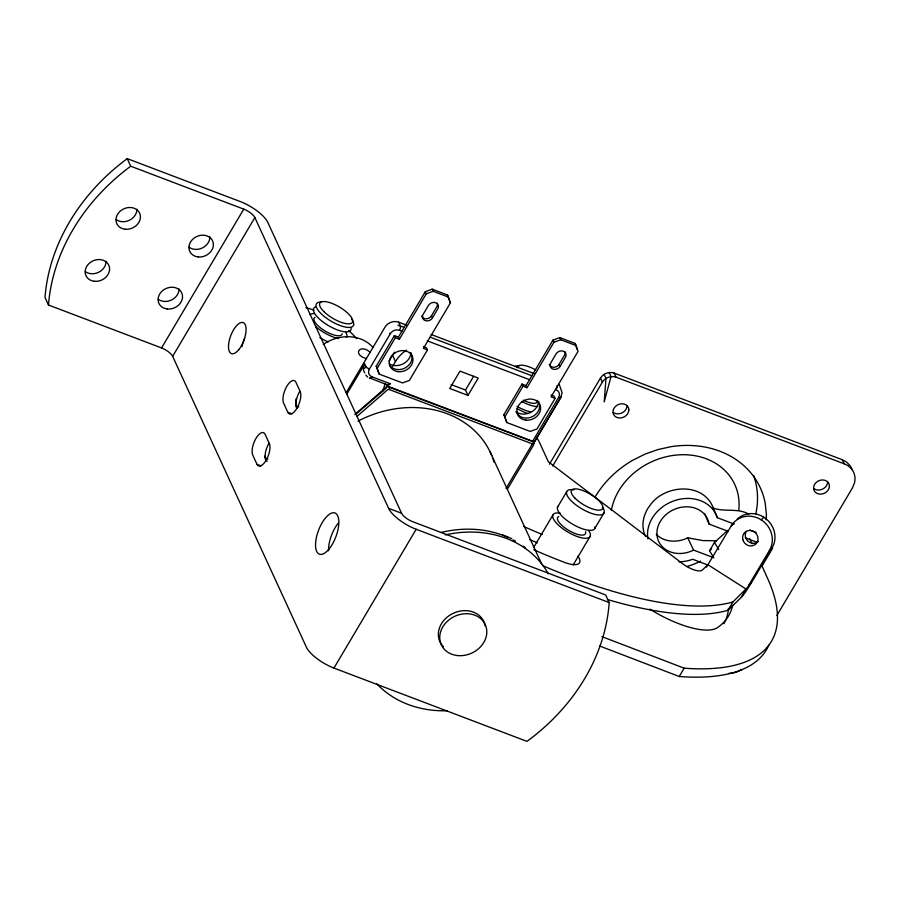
<?xml version="1.0" encoding="UTF-8"?>
<svg xmlns="http://www.w3.org/2000/svg" width="900" height="900" viewBox="0 0 900 900"><rect width="100%" height="100%" fill="white"/><g stroke="black" fill="none" stroke-linecap="round" stroke-linejoin="round"><path stroke-width="1.35" d="M534.364 443.576L534.038 442.474M766.102 519.829L766.418 514.586L765.191 503.066A93.96 78.806 -24.7 0 0 670.995 446.681L657.832 449.595L645.03 454.129L632.857 460.192A93.96 78.806 -24.7 0 0 595.226 496.789M382.601 391.522L385.256 383.524M364.714 368.494L365.692 366.221L364.669 364.005L346.77 394.234M533.644 443.093L533.903 442.069L532.665 441.236L389.543 386.887A3.442 2.88 -24.7 0 0 385.729 387.664M532.631 443.509L506.07 488.396M357.165 416.272L387.394 389.936A1.721 1.44 -24.7 0 1 389.306 389.554L389.543 386.887M533.824 442.969L560.801 397.316M161.55 347.94L243.765 209.138A10.316 3.578 30.6 0 1 254.869 217.575L388.609 508.343A25.628 8.876 30.6 0 0 416.183 529.279L609.188 602.572A196.819 165.071 -24.7 0 1 526.961 741.364L333.956 668.07A25.628 8.876 30.6 0 1 306.382 647.145L172.643 356.366A10.316 3.578 30.6 0 0 161.55 347.94L48.488 305.01L45 297.428A199.958 167.692 -24.7 0 1 127.226 158.636L240.289 201.566A25.628 8.876 30.6 0 1 267.851 222.502L401.591 513.27A10.316 3.578 30.6 0 0 412.695 521.696L605.7 594.99L609.188 602.572M172.643 356.366L254.869 217.575M346.331 392.389L384.975 327.173A10.316 8.651 -24.7 0 1 398.655 322.166L406.485 325.136M354.746 414.517L390.229 383.749L371.936 376.796A6.874 5.771 -24.7 0 1 369.394 369.034L390.353 333.641A6.874 5.771 -24.7 0 1 399.476 330.3L401.884 331.211M376.29 366.131L394.38 335.588L398.396 337.118L399.375 339.244L426.296 293.782L433.147 291.285L448.459 297.101L450.371 302.929L423.439 348.379L427.455 349.909L409.365 380.441L402.525 382.939L379.181 374.074L376.29 366.131L379.181 374.074M377.269 368.257L395.359 337.714L394.38 335.588M398.396 337.118L425.317 291.656L432.169 289.159L447.48 294.975L448.459 297.101M388.969 361.192L392.535 355.185A32.242 27.045 -24.7 0 1 394.537 352.192M392.625 366.368L395.471 361.564A32.242 27.045 -24.7 0 1 406.485 350.168M421.661 315.911A5.479 4.601 -24.7 0 0 426.173 318.791A5.479 4.601 -24.7 0 0 431.46 315.799L436.781 306.81A5.479 4.601 -24.7 0 0 437.276 303.165M432.439 317.925L437.76 308.936A5.479 4.601 -24.7 0 0 435.735 302.749A5.479 4.601 -24.7 0 0 428.456 305.404L423.135 314.392A5.479 4.601 -24.7 0 0 425.171 320.58A5.479 4.601 -24.7 0 0 432.439 317.925L431.46 315.799M467.955 395.404L449.719 388.485L460.001 371.137L478.238 378.056L467.955 395.404L465.491 390.049L473.715 376.166M333.956 668.07L416.183 529.279M503.944 414.596L522.034 384.064L526.039 385.582L527.017 387.72L553.95 342.259L560.79 339.761L576.113 345.577L578.025 351.394L551.092 396.855L555.109 398.385L537.019 428.918L530.179 431.415L506.835 422.55L503.944 414.596L506.835 422.55M504.923 416.723L523.012 386.19L522.034 384.064M526.039 385.582L552.971 340.132L559.811 337.624L575.134 343.451L576.113 345.577M549.315 364.387A5.479 4.601 -24.7 0 0 553.815 367.267A5.479 4.601 -24.7 0 0 559.114 364.275L564.435 355.286A5.479 4.601 -24.7 0 0 564.93 351.641M560.092 366.401L565.414 357.412A5.479 4.601 -24.7 0 0 563.389 351.225A5.479 4.601 -24.7 0 0 556.11 353.88L550.789 362.869A5.479 4.601 -24.7 0 0 552.814 369.056A5.479 4.601 -24.7 0 0 560.092 366.401L559.114 364.275M560.7 396.923A3.442 1.193 30.6 0 1 558.562 397.507L532.665 441.236L532.935 441.923M533.925 442.721L560.7 397.62L562.084 392.76L559.935 386.392A10.316 8.651 -24.7 0 0 558.911 384.39M507.364 489.218L533.745 444.69M549.45 464.175L600.446 378.09C603.214 373.601 609.109 371.317 614.126 373.084L842.186 459.686L846.562 462.071L849.926 465.48A21.488 18.023 -24.7 0 1 852.075 469.665M552.69 466.009L602.347 382.174C605.115 377.685 611.01 375.401 616.028 377.168L844.346 463.871A21.488 18.023 -24.7 0 1 854.347 483.412L852.3 488.149L776.857 615.51M533.666 547.47L552.859 515.081M557.539 507.173L566.674 491.76M573.199 564.919L590.254 536.13M594.945 528.221L604.069 512.809M713.79 557.887A289.699 100.361 30.6 0 0 709.515 550.778L714.454 542.441L727.785 530.359M706.477 567.079L731.171 526.028L733.826 523.451M599.501 645.941L679.23 676.508L684.158 668.183A339.57 117.641 30.6 0 0 767.891 579.06L761.67 565.2M607.376 599.501A300.96 104.265 30.6 0 0 728.01 610.268L732.938 601.942L747.27 587.689L769.455 550.418L772.099 547.852A22.781 21.285 45.9 0 0 766.26 519.007A22.781 21.285 45.9 0 0 737.291 519.109M728.01 610.268L741.229 597.431L746.168 589.106L707.884 564.705L702.349 570.071A15.48 5.366 30.6 0 1 682.549 563.681L548.392 461.812L539.392 442.238A42.998 14.895 30.6 0 0 536.4 437.299M741.229 597.431A13.759 1.215 -57.5 0 0 751.342 582.896L772.099 547.852M762.075 565.942L772.582 548.201M731.171 526.028A22.781 21.285 45.9 0 1 761.209 519.829L763.852 517.264M748.699 585.472L751.342 582.896M709.515 550.778L711.562 548.91M355.691 414.416L386.032 388.305M390.229 383.749L387.428 384.93L369.506 377.876A3.442 1.44 -69.2 0 0 371.936 376.796M716.591 540.788L702.754 540.574L687.735 537.817C677.846 542.824 664.403 542.599 656.291 534.375M748.867 514.159C737.899 507.825 725.051 512.168 713.317 508.162C703.62 481.5 663.885 484.493 649.8 505.699A26.258 22.016 -24.7 0 0 645.806 512.438C642.341 519.795 641.846 528.739 645.367 536.164M397.912 325.249L404.257 327.308M388.98 387.124L532.856 441.664M127.226 158.636L130.703 166.208L243.765 209.138M431.269 334.553L534.319 373.68M430.346 337.219L532.091 375.851M427.275 340.853L529.538 379.688M423.473 346.635L426.476 347.782L427.455 349.909M551.115 395.111L554.13 396.248L555.109 398.385M395.359 337.714L399.375 339.244M523.012 386.19L527.017 387.72M451.159 384.604L465.491 390.049M389.306 389.554L533.227 444.218M647.899 538.898A36.506 30.611 -24.7 0 1 675.731 500.254A36.506 30.611 -24.7 0 1 717.334 517.691L734.153 524.081M749.678 529.976L756.146 532.44M713.002 557.46L693.596 550.091A26.876 22.534 -24.7 0 1 658.226 540.371A26.876 22.534 -24.7 0 1 677.239 508.275A26.876 22.534 -24.7 0 1 709.02 524.059L728.426 531.428M745.245 537.817L756.889 542.239M296.055 398.88A12.127 5.096 -69.2 0 0 296.303 405.979L298.811 406.935M708.232 565.166L692.707 559.271A36.506 30.611 -24.7 0 1 679.016 561.859M287.82 412.267A12.904 5.423 -69.2 0 0 296.933 408.24A12.904 5.423 -69.2 0 0 300.161 391.455L295.931 382.264A12.904 5.423 -69.2 0 0 286.83 386.291A12.904 5.423 -69.2 0 0 283.601 403.088L287.82 412.267L291.724 413.752M264.96 456.154A12.127 5.096 -69.2 0 0 265.477 458.032L267.975 458.989M388.609 508.343L401.591 513.27M256.995 464.321A12.904 5.423 -69.2 0 0 266.096 460.294A12.904 5.423 -69.2 0 0 269.325 443.498L265.095 434.317A12.904 5.423 -69.2 0 0 255.994 438.345A12.904 5.423 -69.2 0 0 252.765 455.13L256.995 464.321L260.887 465.806M601.819 636.604L684.158 668.183M502.639 534.926L511.774 538.684M389.576 333.293L390.353 333.641M366.469 358.616C351.821 354.656 359.978 343.046 370.327 352.418M367.695 377.089L365.794 375.098M842.186 459.686L844.346 463.871M687.735 537.817L693.596 550.091M614.126 373.084L616.028 377.168M609.086 372.544L610.988 376.627L604.204 401.895L605.981 378.461L604.08 374.366M600.446 378.09L602.347 382.174M559.811 337.624L560.79 339.761M552.971 340.132L553.95 342.259M450.371 302.929L447.48 294.975M432.169 289.159L433.147 291.285M425.317 291.656L426.296 293.782M490.05 451.755L541.913 564.525M398.655 322.166L400.343 325.822A3.442 1.44 -69.2 0 1 399.476 330.3M392.535 355.185L395.471 361.564M386.719 384.412L387.461 386.021M296.303 405.979L297.338 408.229M265.477 458.032L267.019 461.396M749.79 538.729L752.051 543.769M713.317 508.162L717.334 517.691M704.565 513.428L709.02 524.059M575.134 343.451L577.046 349.267M558.562 397.507A6.874 5.771 -24.7 0 0 556.02 389.745A3.442 1.44 -69.2 0 0 557.021 385.796M369.394 369.034A3.442 1.193 30.6 0 1 365.692 366.221M492.784 458.224A100.778 84.521 -24.7 0 1 494.123 462.229M357.986 421.155A100.778 84.521 -24.7 0 1 491.76 455.591M364.77 372.881A10.316 8.651 -24.7 0 1 364.669 364.005M538.695 401.468A13.759 11.543 -24.7 0 1 530.055 412.684A13.759 11.543 -24.7 0 1 515.959 411.728M411.041 352.991A13.759 11.543 -24.7 0 1 402.941 363.949A13.759 11.543 -24.7 0 1 389.183 363.836M447.322 710.741A102.836 86.254 -24.7 0 1 376.774 683.775M445.264 534.892A102.836 86.254 -24.7 0 1 548.235 573.75M440.707 532.575A100.778 84.521 -24.7 0 1 508.23 537.502M513.067 539.865A100.778 84.521 -24.7 0 1 515.408 541.159M523.159 546.188A100.778 84.521 -24.7 0 1 525.24 547.774M410.355 352.485A12.172 10.215 -24.7 0 1 406.181 367.346A12.172 10.215 -24.7 0 1 389.947 365.58M539.224 403.335A12.172 10.215 -24.7 0 1 530.989 417.229A12.172 10.215 -24.7 0 1 516.386 411.683M443.351 646.673A24.165 20.261 -24.7 0 1 452.644 613.586A24.165 20.261 -24.7 0 1 485.168 625.939M48.488 305.01A199.958 167.692 -24.7 0 1 130.703 166.208M209.891 236.947A12.555 10.53 -24.7 0 1 202.466 247.894A12.555 10.53 -24.7 0 1 189.112 247.252M179.055 289.001A12.555 10.53 -24.7 0 1 171.63 299.947A12.555 10.53 -24.7 0 1 158.276 299.306M136.946 209.25A12.555 10.53 -24.7 0 1 129.521 220.196A12.555 10.53 -24.7 0 1 116.168 219.555M106.11 261.304A12.555 10.53 -24.7 0 1 98.685 272.239A12.555 10.53 -24.7 0 1 85.331 271.609M328.534 550.755A22.016 9.248 -69.2 0 1 338.051 523.384M296.584 408.015A12.904 5.423 -69.2 0 1 299.812 391.219M265.748 460.058A12.904 5.423 -69.2 0 1 268.976 443.272M241.987 346.702A16.594 6.975 -69.2 0 1 244.564 338.58M537.806 406.519A21.499 7.447 30.6 0 1 521.82 401.49M537.502 400.343A16.121 5.58 30.6 0 1 523.327 400.151M517.151 367.762A18.922 6.559 30.6 0 1 535.658 369.877M515.25 366.356A21.499 7.447 30.6 0 1 519.334 365.76M588.555 530.415A21.499 7.447 30.6 0 1 580.871 537.637A21.499 7.447 30.6 0 1 555.784 522.371A21.499 7.447 30.6 0 1 560.171 513.146M585.585 531.754A16.121 5.58 30.6 0 1 569.396 530.809A16.121 5.58 30.6 0 1 558.765 516.476M595.091 526.635A21.499 7.447 30.6 0 1 573.637 524.79A21.499 7.447 30.6 0 1 558.405 505.991M602.37 507.094A21.499 7.447 30.6 0 1 594.686 514.327A21.499 7.447 30.6 0 1 569.587 499.05A21.499 7.447 30.6 0 1 573.986 489.825M649.778 609.109A64.496 22.343 30.6 0 0 717.784 627.435A289.699 100.361 30.6 0 0 732.679 605.25M714.454 542.441A289.699 100.361 30.6 0 1 718.717 549.551M768.87 645.008A339.57 117.641 30.6 0 1 679.23 676.508M728.539 608.467A289.699 100.361 30.6 0 1 723.904 623.722M323.246 344.441A37.316 31.297 -24.7 0 1 372.713 347.22M328.286 341.921A21.926 7.594 30.6 0 1 319.871 337.556M305.944 307.71A42.649 14.771 30.6 0 1 314.066 310.185M348.581 330.548A42.649 14.771 30.6 0 1 356.614 338.67M338.569 338.58A21.499 7.447 30.6 0 1 315.54 326.374M310.14 314.629A21.499 7.447 30.6 0 1 314.381 313.594M345.881 332.404A21.499 7.447 30.6 0 1 346.354 337.522M351.113 328.275A21.499 7.447 30.6 0 1 328.264 325.496A21.499 7.447 30.6 0 1 315.405 306.945M342.18 333.776A16.121 5.58 30.6 0 1 324.765 330.817A16.121 5.58 30.6 0 1 315.011 317.284M351.619 319.207A21.499 7.447 30.6 0 1 345.397 327.06A21.499 7.447 30.6 0 1 320.445 312.998A21.499 7.447 30.6 0 1 321.199 302.074M530.786 411.874A21.499 7.447 30.6 0 1 517.028 406.395M527.614 413.438A27.09 9.383 30.6 0 1 516.803 408.488M537.356 542.801A223.571 77.456 30.6 0 1 529.605 539.572M732.938 601.942A300.96 104.265 30.6 0 1 542.903 565.729M578.002 556.178A23.648 8.19 30.6 0 1 564.559 562.41A270.866 93.836 30.6 0 1 533.779 549.754M542.295 534.476A223.571 77.456 30.6 0 1 523.553 526.41M761.209 519.829A22.781 21.285 45.9 0 1 769.455 550.418M758.464 541.462A7.999 7.47 45.9 0 1 746.246 531.371M827.629 481.781A8.314 6.975 -24.7 0 1 822.712 489.026A8.314 6.975 -24.7 0 1 813.859 488.61M627.041 405.608A8.314 6.975 -24.7 0 1 622.114 412.853A8.314 6.975 -24.7 0 1 613.271 412.436M741.938 669.398A21.488 18.023 -24.7 0 1 728.775 673.403M753.626 475.425A93.33 78.266 -24.7 0 1 755.831 513.821M611.336 510.277A66.049 55.395 -24.7 0 1 683.347 454.714A66.049 55.395 -24.7 0 1 738.754 510.311M700.605 561.139A66.049 55.395 -24.7 0 1 686.801 566.561M628.841 409.882L628.594 411.728A8.168 6.851 -24.7 0 1 616.984 417.488A8.168 6.851 -24.7 0 1 615.206 406.654L616.849 405.326A8.168 6.851 -24.7 0 1 624.803 404.303A8.168 6.851 -24.7 0 1 628.841 409.882M829.44 486.056L829.192 487.912A8.168 6.851 -24.7 0 1 817.582 493.661A8.168 6.851 -24.7 0 1 815.805 482.827L817.436 481.5A8.168 6.851 -24.7 0 1 825.39 480.476A8.168 6.851 -24.7 0 1 829.44 486.056M525.836 420.142A12.172 10.215 -24.7 0 0 540.202 405.461A12.172 10.215 -24.7 0 0 520.312 403.301A12.172 10.215 -24.7 0 0 525.836 420.142M398.183 371.666A12.172 10.215 -24.7 0 0 412.549 356.985A12.172 10.215 -24.7 0 0 392.659 354.825A12.172 10.215 -24.7 0 0 398.183 371.666M457.425 655.549A24.165 20.261 -24.7 0 0 485.944 626.411A24.165 20.261 -24.7 0 0 446.468 622.136A24.165 20.261 -24.7 0 0 457.425 655.549M198.112 256.928A12.555 10.53 -24.7 0 0 212.929 241.785A12.555 10.53 -24.7 0 0 192.42 239.558A12.555 10.53 -24.7 0 0 198.112 256.928M125.168 229.219A12.555 10.53 -24.7 0 0 139.984 214.088A12.555 10.53 -24.7 0 0 119.475 211.86A12.555 10.53 -24.7 0 0 125.168 229.219M167.276 308.97A12.555 10.53 -24.7 0 0 182.093 293.839A12.555 10.53 -24.7 0 0 161.584 291.611A12.555 10.53 -24.7 0 0 167.276 308.97M94.331 281.273A12.555 10.53 -24.7 0 0 109.147 266.13A12.555 10.53 -24.7 0 0 88.639 263.914A12.555 10.53 -24.7 0 0 94.331 281.273M238.882 349.515A16.594 6.975 -69.2 0 0 243.968 323.044A16.594 6.975 -69.2 0 0 229.005 341.775A16.594 6.975 -69.2 0 0 238.882 349.515M329.299 548.696A22.016 9.248 -69.2 0 0 336.06 513.596A22.016 9.248 -69.2 0 0 316.204 538.436A22.016 9.248 -69.2 0 0 329.299 548.696M575.01 498.161A18.056 6.255 30.6 0 0 601.999 509.344A18.056 6.255 30.6 0 0 584.033 491.029A18.056 6.255 30.6 0 0 575.01 498.161M324.506 312.21A18.922 6.559 30.6 0 0 352.215 322.571A18.922 6.559 30.6 0 0 331.605 303.244A18.922 6.559 30.6 0 0 324.506 312.21M742.86 539.764A7.999 7.47 45.9 0 0 755.809 544.028A7.999 7.47 45.9 0 0 752.265 530.876A7.999 7.47 45.9 0 0 742.86 539.764"/></g></svg>
